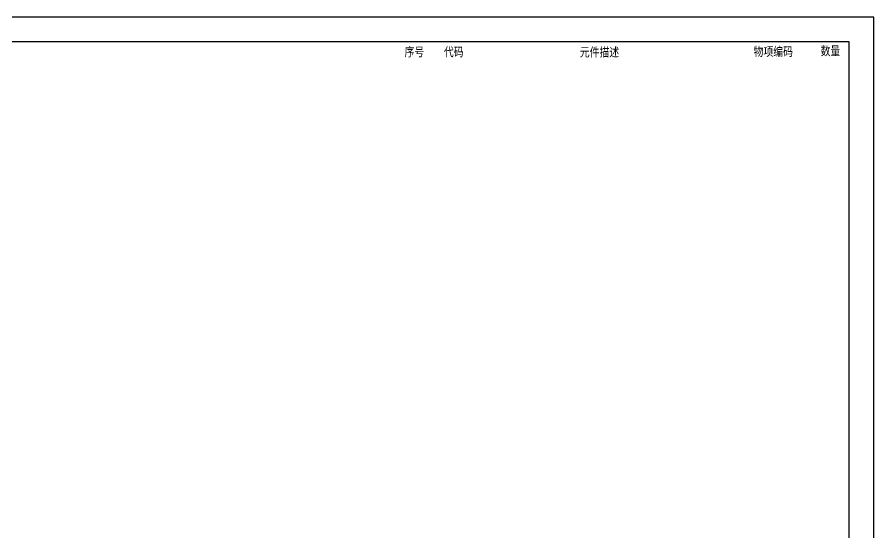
# Model space of a CAD drawing. Header units: inches. Extents: x 0 to 594, y 0 to 840.
# Drawn here: x 245.3 to 594.3, y 210.1 to 420.1 of the extents above; entities that cross this region are included whole.
import ezdxf

# ---------------------------------------------------------------- set-up
doc = ezdxf.new("R2010")
doc.units = ezdxf.units.IN
doc.header["$MEASUREMENT"] = 0
doc.layers.add('GT_1', color=7, linetype='Continuous')
doc.styles.add('OCHINESE', font='romant.shx', dxfattribs={"width": 0.7, "bigfont": 'OCHINESE.shx'})

# ---------------------------------------------------------------- blocks, each defined once
blk = doc.blocks.new('2016-A1-ISO')
at = {"layer": 'GT_1'}
for p, q in [((594, 420), (0, 420)), ((594, 0), (594, 420))]:
    blk.add_line(p, q, dxfattribs=at)
at = {"layer": 'GT_1', "color": 1}
for p, q in [((584, 410), (25, 410)), ((584, 10), (584, 410))]:
    blk.add_line(p, q, dxfattribs=at)
at = {"layer": 'GT_1', "style": 'OCHINESE', "width": 0.8}
for s, p in [('数量', (572.29, 404.03)), ('序号', (402.82, 403.64)), ('代码', (418.85, 403.64)), ('元件描述', (474.23, 403.54)), ('物项编码', (545.02, 403.77))]:
    blk.add_text(s, height=4, dxfattribs=at).set_placement(p)

msp = doc.modelspace()

# ---------------------------------------------------------------- block references
at = {"layer": 'GT_1', "color": 3}
msp.add_blockref('2016-A1-ISO', (0.26, 0.11), dxfattribs=at)

doc.saveas('drawing.dxf')
